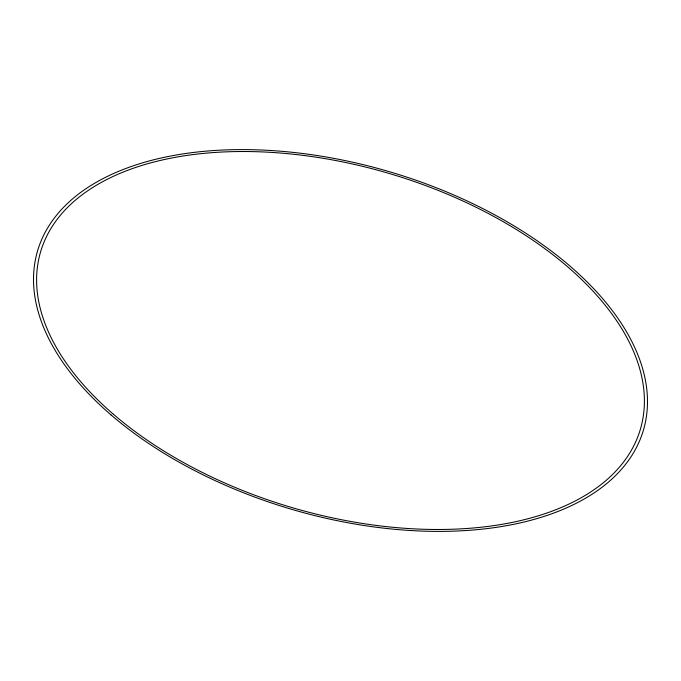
<?xml version="1.0" encoding="UTF-8"?>
<svg xmlns="http://www.w3.org/2000/svg" width="681" height="681" viewBox="0 0 681 681"><rect width="100%" height="100%" fill="white"/><g stroke="black" fill="none" stroke-linecap="round" stroke-linejoin="round"><path stroke-width="1.02" d="M111.097 414.984A315.899 175.732 16.5 0 0 631.857 455.478A315.899 175.732 16.5 0 0 278.546 151.037A315.899 175.732 16.5 0 0 111.097 414.984M113.386 414.235A312.741 173.978 16.5 0 0 628.938 454.329A312.741 173.978 16.5 0 0 279.167 152.936A312.741 173.978 16.5 0 0 113.386 414.235"/></g></svg>
